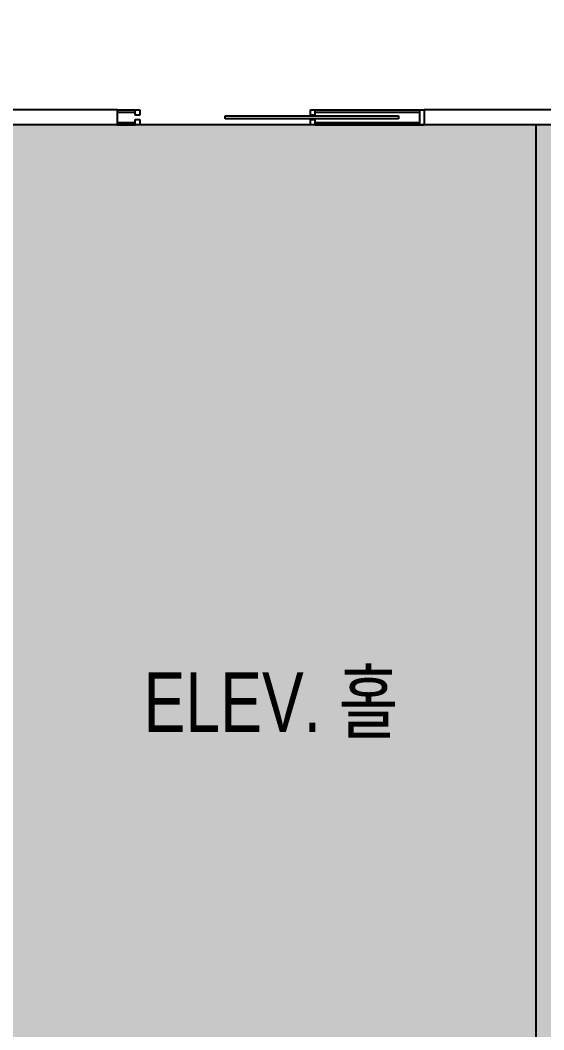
# Model space of a CAD drawing. Header units: millimetres. Extents: x 118559 to 211622, y 1329 to 63037.
# Drawn here: x 150029 to 153530, y 22639 to 29394 of the extents above; entities that cross this region are included whole.
import ezdxf

# ---------------------------------------------------------------- set-up
doc = ezdxf.new("R2010")
doc.units = ezdxf.units.MM
doc.header["$LTSCALE"] = 120
doc.layers.add('ARCH', color=9, linetype='Continuous')
doc.layers.add('공사제외', color=5, linetype='Continuous')
doc.styles.add('GHD', font='')
doc.styles.get('GHD').set_extended_font_data('Dotum')

msp = doc.modelspace()

# ---------------------------------------------------------------- hatches: boundary and pattern name
at = {"layer": '공사제외', "linetype": 'Continuous'}
msp.add_hatch(color=253, dxfattribs=at).paths.add_polyline_path([(161618.8, 27040), (157330.1, 28562.8), (157311.6, 28694.2), (149935.1, 28694.2), (149935.1, 29394.2), (146730.1, 29394.2), (146730.1, 15782.9), (154687.7, 13368.2)])

# ---------------------------------------------------------------- linework, layer by layer
at = {"layer": 'ARCH', "color": 9}
for p, q in [((150680, 28794.2, 0), (149935.1, 28794.2, 0)), ((150679.5, 28779.2, 0), (150798.8, 28779.2, 0)), ((150680.1, 28694.2, 0), (150680, 28794.2, 0)), ((150680, 28794.2, 0), (150798.8, 28794.2, 0)), ((150680, 28794.2, 0), (150798.8, 28794.2, 0)), ((150680, 28779.2, 0), (150798.8, 28779.2, 0)), ((150798.8, 28759.2, 0), (150798.8, 28794.2, 0)), ((150798.8, 28794.2, 0), (150828.8, 28794.2, 0)), ((150798.8, 28759.2, 0), (150798.8, 28794.2, 0)), ((150798.8, 28794.2, 0), (150828.8, 28794.2, 0)), ((150828.8, 28794.2, 0), (150828.8, 28759.2, 0)), ((150828.8, 28794.2, 0), (150828.8, 28759.2, 0)), ((151969.1, 28759.2, 0), (151969.1, 28794.2, 0)), ((151969.1, 28794.2, 0), (151999.1, 28794.2, 0)), ((151999.1, 28794.2, 0), (151999.1, 28759.2, 0)), ((151999.1, 28794.2, 0), (152730, 28794.2, 0)), ((151999.1, 28779.2, 0), (152700.1, 28779.2, 0)), ((152700.1, 28694.2, 0), (152700.1, 28794.2, 0)), ((152700.1, 28794.2, 0), (152730.1, 28794.2, 0)), ((156730.1, 28794.2, 0), (152730.1, 28794.2, 0)), ((152730.1, 28794.2, 0), (152730.1, 28694.2, 0)), ((150679.5, 28709.2, 0), (150798.8, 28709.2, 0)), ((150680, 28709.2, 0), (150798.8, 28709.2, 0)), ((150828.8, 28759.2, 0), (150798.8, 28759.2, 0)), ((150828.8, 28759.2, 0), (150798.8, 28759.2, 0)), ((150798.8, 28694.2, 0), (150798.8, 28729.2, 0)), ((150798.8, 28729.2, 0), (150828.8, 28729.2, 0)), ((150798.8, 28694.2, 0), (150798.8, 28729.2, 0)), ((150798.8, 28729.2, 0), (150828.8, 28729.2, 0)), ((150828.8, 28729.2, 0), (150828.8, 28694.2, 0)), ((150828.8, 28729.2, 0), (150828.8, 28694.2, 0)), ((151399.1, 28734.2, 0), (151399.1, 28754.2, 0)), ((151399.1, 28754.2, 0), (152559.1, 28754.2, 0)), ((152559.1, 28734.2, 0), (151399.1, 28734.2, 0)), ((151999.1, 28759.2, 0), (151969.1, 28759.2, 0)), ((151969.1, 28694.2, 0), (151969.1, 28729.2, 0)), ((151969.1, 28729.2, 0), (151999.1, 28729.2, 0)), ((151999.1, 28729.2, 0), (151999.1, 28694.2, 0)), ((151999.1, 28709.2, 0), (152700.1, 28709.2, 0)), ((152559.1, 28754.2, 0), (152559.1, 28734.2, 0)), ((150680, 28694.2, 0), (149935.1, 28694.2, 0)), ((150680.1, 28694.2, 0), (150798.8, 28694.2, 0)), ((150680.1, 28694.2, 0), (150798.8, 28694.2, 0)), ((150828.8, 28694.2, 0), (150798.8, 28694.2, 0)), ((150828.8, 28694.2, 0), (150798.8, 28694.2, 0)), ((151999.1, 28694.2, 0), (151969.1, 28694.2, 0)), ((151999.1, 28694.2, 0), (152730.1, 28694.2, 0)), ((152730.1, 28694.2, 0), (152700.1, 28694.2, 0)), ((153480.1, 28694.2, 0), (152730.1, 28694.2, 0)), ((153480.1, 18744.2, 0), (153480.1, 28694.2, 0))]:
    msp.add_line(p, q, dxfattribs=at)
at = {"layer": '공사제외', "linetype": 'Continuous', "elevation": 0}
msp.add_lwpolyline([(146730.1, 15782.9), (154687.7, 13368.2), (161618.8, 27040), (157330.1, 28562.8), (157311.6, 28694.2), (149935.1, 28694.2), (149935.1, 29394.2), (146730.1, 29394.2), (146730.1, 15782.9)], dxfattribs=at)

# ---------------------------------------------------------------- texts
at = {"layer": 'ARCH', "color": 9, "style": 'GHD', "width": 0.8}
msp.add_text('ELEV. 홀', height=400, dxfattribs=at).set_placement((150854.6, 24631.9, 0))
msp.add_text('ELEV. 홀', height=400, dxfattribs=at).set_placement((150854.6, 24631.9, 0))

doc.saveas('drawing.dxf')
